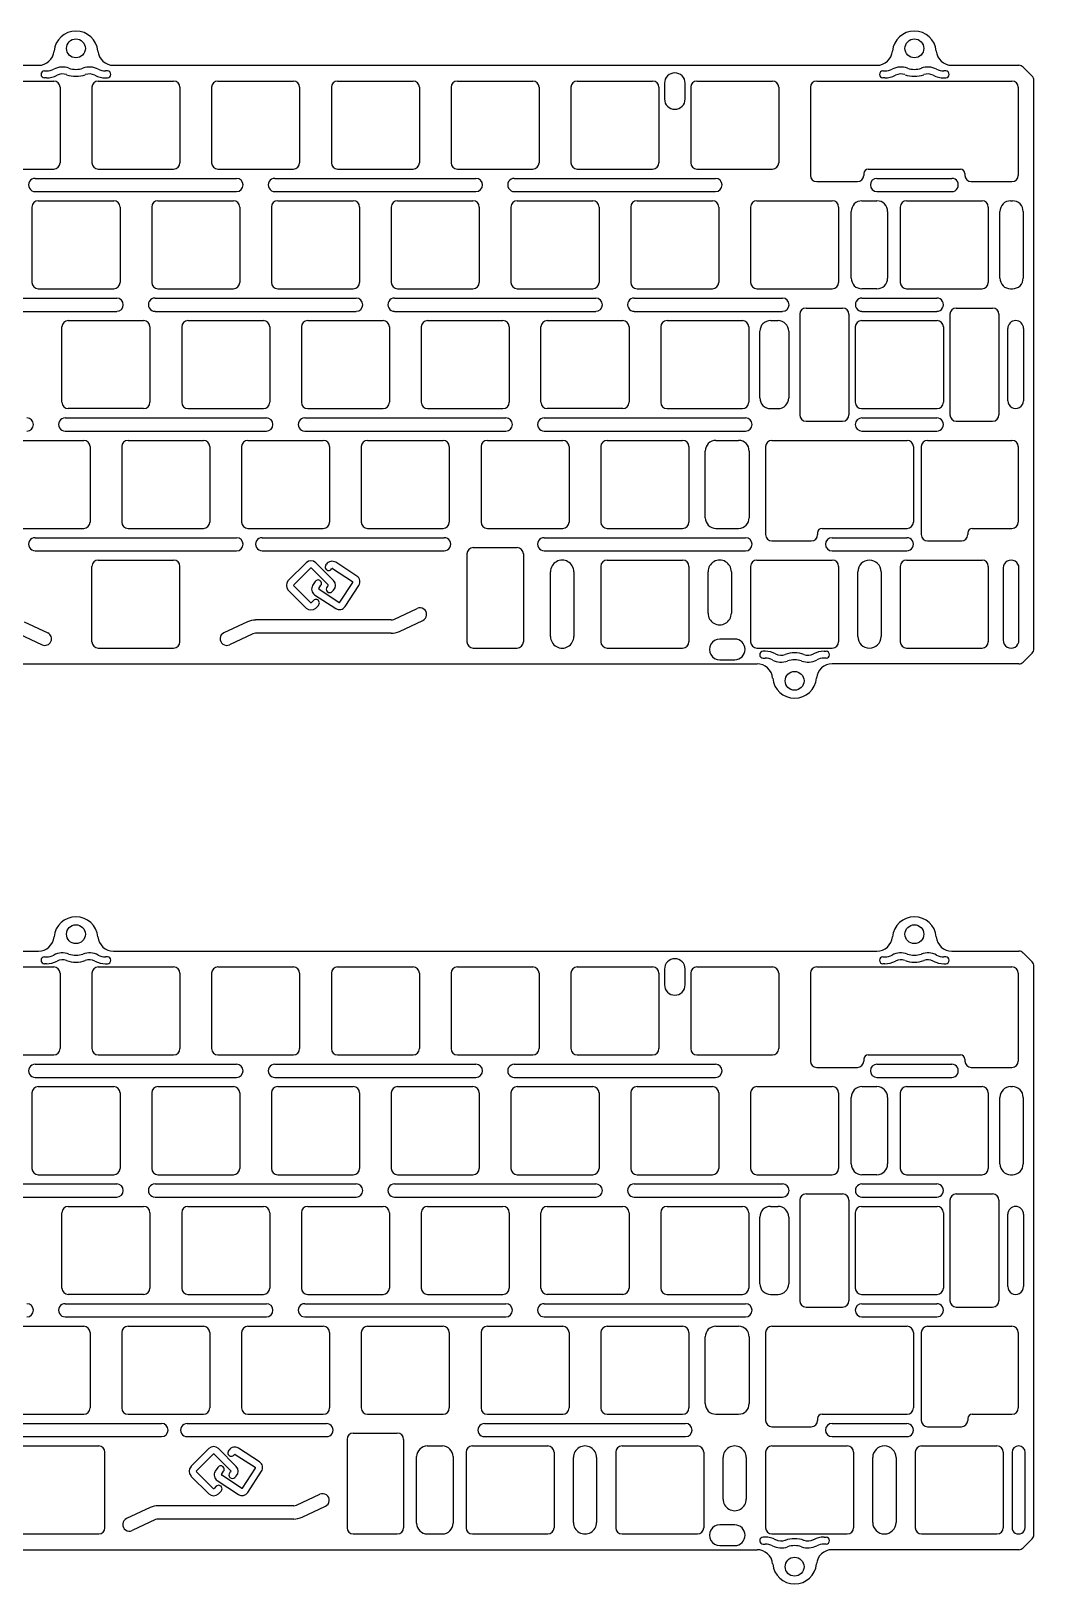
# Model space of a CAD drawing. Extents: x -143 to 143, y -343 to 53.
# Drawn here: x -16.7 to 142.9, y -193.9 to 53 of the extents above; entities that cross this region are included whole.
import ezdxf

# ---------------------------------------------------------------- set-up
doc = ezdxf.new("R2010")
doc.units = 0
doc.header["$MEASUREMENT"] = 0
doc.linetypes.add('solid', pattern=[0])

msp = doc.modelspace()

# ---------------------------------------------------------------- linework, layer by layer
at = {"linetype": 'solid'}
for p, q in [((-117.85, 47.6), (-15.5, 47.6)), ((-3.55, 47.6), (117.85, 47.6)), ((129.8, 47.6), (140.44, 47.6)), ((141.14, 47.31), (142.56, 45.89)), ((-25.05, 45.1), (-13.05, 45.1)), ((-14.53, 46.7), (-14.21, 46.7)), ((-14.21, 45.6), (-14.53, 45.6)), ((-6, 45.1), (6, 45.1)), ((-4.53, 46.7), (-4.84, 46.7)), ((-4.84, 45.6), (-4.52, 45.6)), ((13.05, 45.1), (25.05, 45.1)), ((32.1, 45.1), (44.1, 45.1)), ((51.15, 45.1), (63.15, 45.1)), ((70.2, 45.1), (82.2, 45.1)), ((84.08, 44.75), (84.08, 42.25)), ((87.38, 42.25), (87.38, 44.75)), ((89.25, 45.1), (101.25, 45.1)), ((108.3, 45.1), (139.35, 45.1)), ((119.14, 45.6), (118.82, 45.6)), ((118.83, 46.7), (119.14, 46.7)), ((128.82, 46.7), (128.51, 46.7)), ((128.51, 45.6), (128.83, 45.6)), ((142.85, -45.19), (142.85, 45.19)), ((-12.05, 44.1), (-12.05, 32.1)), ((-7, 44.1), (-7, 32.1)), ((7, 44.1), (7, 32.1)), ((12.05, 44.1), (12.05, 32.1)), ((26.05, 44.1), (26.05, 32.1)), ((31.1, 44.1), (31.1, 32.1)), ((45.1, 44.1), (45.1, 32.1)), ((50.15, 44.1), (50.15, 32.1)), ((64.15, 44.1), (64.15, 32.1)), ((69.2, 44.1), (69.2, 32.1)), ((83.2, 44.1), (83.2, 32.1)), ((88.25, 44.1), (88.25, 32.1)), ((102.25, 44.1), (102.25, 32.1)), ((107.3, 44.1), (107.3, 30.1)), ((140.35, 44.1), (140.35, 30.1)), ((-25.05, 31.1), (-13.05, 31.1)), ((-6, 31.1), (6, 31.1)), ((13.05, 31.1), (25.05, 31.1)), ((32.1, 31.1), (44.1, 31.1)), ((51.15, 31.1), (63.15, 31.1)), ((70.2, 31.1), (82.2, 31.1)), ((89.25, 31.1), (101.25, 31.1)), ((115.79, 30.4), (115.79, 30.1)), ((116.49, 31.1), (131.16, 31.1)), ((131.86, 30.4), (131.86, 30.1)), ((-16, 29.62), (16, 29.62)), ((-16, 27.52), (16, 27.52)), ((22.1, 29.62), (54.1, 29.62)), ((22.1, 27.52), (54.1, 27.52)), ((60.2, 29.62), (92.2, 29.62)), ((60.2, 27.52), (92.2, 27.52)), ((108.3, 29.1), (114.79, 29.1)), ((117.88, 29.62), (129.77, 29.62)), ((117.88, 27.52), (129.77, 27.52)), ((132.86, 29.1), (139.35, 29.1)), ((-16.52, 25.05), (-16.52, 13.05)), ((-15.53, 26.05), (-3.52, 26.05)), ((-2.52, 25.05), (-2.52, 13.05)), ((2.52, 25.05), (2.52, 13.05)), ((3.52, 26.05), (15.53, 26.05)), ((16.52, 25.05), (16.52, 13.05)), ((21.57, 25.05), (21.57, 13.05)), ((22.57, 26.05), (34.58, 26.05)), ((35.58, 25.05), (35.58, 13.05)), ((40.62, 25.05), (40.62, 13.05)), ((41.62, 26.05), (53.62, 26.05)), ((54.62, 25.05), (54.62, 13.05)), ((59.67, 25.05), (59.67, 13.05)), ((60.67, 26.05), (72.67, 26.05)), ((73.67, 25.05), (73.67, 13.05)), ((78.72, 25.05), (78.72, 13.05)), ((79.72, 26.05), (91.72, 26.05)), ((92.72, 25.05), (92.72, 13.05)), ((97.78, 25.05), (97.78, 13.05)), ((98.78, 26.05), (110.78, 26.05)), ((111.78, 25.05), (111.78, 13.05)), ((115.48, 26.05), (117.88, 26.05)), ((121.59, 25.05), (121.59, 13.05)), ((122.59, 26.05), (134.59, 26.05)), ((135.59, 25.05), (135.59, 13.05)), ((139.14, 26.05), (139.44, 26.05)), ((113.78, 13.75), (113.78, 24.35)), ((119.58, 24.35), (119.58, 13.75)), ((137.44, 13.75), (137.44, 24.35)), ((141.14, 24.35), (141.14, 13.75)), ((-35.05, 10.57), (-3.05, 10.57)), ((-15.53, 12.05), (-3.52, 12.05)), ((3.05, 10.57), (35.05, 10.57)), ((3.52, 12.05), (15.53, 12.05)), ((22.57, 12.05), (34.58, 12.05)), ((41.15, 10.57), (73.15, 10.57)), ((41.62, 12.05), (53.62, 12.05)), ((60.67, 12.05), (72.67, 12.05)), ((79.25, 10.57), (102.85, 10.57)), ((79.72, 12.05), (91.72, 12.05)), ((98.78, 12.05), (110.78, 12.05)), ((117.88, 12.05), (115.48, 12.05)), ((115.5, 10.57), (127.39, 10.57)), ((122.59, 12.05), (134.59, 12.05)), ((139.14, 12.05), (139.44, 12.05)), ((-35.05, 8.47), (-3.05, 8.47)), ((3.05, 8.47), (35.05, 8.47)), ((41.15, 8.47), (73.15, 8.47)), ((79.25, 8.47), (102.85, 8.47)), ((105.61, 8), (105.61, -8)), ((106.61, 9), (112.41, 9)), ((113.41, 8), (113.41, -8)), ((115.5, 8.47), (127.39, 8.47)), ((129.48, 8), (129.48, -8)), ((130.48, 9), (136.28, 9)), ((137.28, 8), (137.28, -8)), ((-11.76, -6), (-11.76, 6)), ((-10.76, 7), (1.24, 7)), ((2.24, 6), (2.24, -6)), ((7.29, 6), (7.29, -6)), ((8.29, 7), (20.29, 7)), ((21.29, 6), (21.29, -6)), ((26.34, 6), (26.34, -6)), ((27.34, 7), (39.34, 7)), ((40.34, 6), (40.34, -6)), ((45.39, 6), (45.39, -6)), ((46.39, 7), (58.39, 7)), ((59.39, 6), (59.39, -6)), ((64.44, -6), (64.44, 6)), ((65.44, 7), (77.44, 7)), ((78.44, 6), (78.44, -6)), ((83.49, 6), (83.49, -6)), ((84.49, 7), (96.49, 7)), ((97.49, 6), (97.49, -6)), ((99.25, -5.3), (99.25, 5.3)), ((100.95, 7), (102.15, 7)), ((103.85, 5.3), (103.85, -5.3)), ((114.44, 6), (114.44, -6)), ((115.44, 7), (127.44, 7)), ((128.44, 6), (128.44, -6)), ((138.69, -5.75), (138.69, 5.75)), ((141.19, 5.75), (141.19, -5.75)), ((1.24, -7), (-10.76, -7)), ((8.29, -7), (20.29, -7)), ((27.34, -7), (39.34, -7)), ((46.39, -7), (58.39, -7)), ((77.44, -7), (65.44, -7)), ((84.49, -7), (96.49, -7)), ((100.95, -7), (102.15, -7)), ((115.44, -7), (127.44, -7)), ((-11.24, -8.47), (20.76, -8.47)), ((26.86, -8.47), (58.86, -8.47)), ((64.96, -8.47), (96.96, -8.47)), ((106.61, -9), (112.41, -9)), ((115.49, -8.47), (127.39, -8.47)), ((130.48, -9), (136.28, -9)), ((-20.29, -12.05), (-8.29, -12.05)), ((-11.24, -10.57), (20.76, -10.57)), ((-1.24, -12.05), (10.76, -12.05)), ((17.81, -12.05), (29.81, -12.05)), ((26.86, -10.57), (58.86, -10.57)), ((36.86, -12.05), (48.86, -12.05)), ((55.91, -12.05), (67.91, -12.05)), ((64.96, -10.57), (96.96, -10.57)), ((74.96, -12.05), (86.96, -12.05)), ((92.26, -12.05), (95.86, -12.05)), ((101.16, -12.05), (122.68, -12.05)), ((115.49, -10.57), (127.39, -10.57)), ((125.92, -12.05), (139.35, -12.05)), ((-7.29, -13.05), (-7.29, -25.05)), ((-2.24, -13.05), (-2.24, -25.05)), ((11.76, -13.05), (11.76, -25.05)), ((16.81, -13.05), (16.81, -25.05)), ((30.81, -13.05), (30.81, -25.05)), ((35.86, -13.05), (35.86, -25.05)), ((49.86, -13.05), (49.86, -25.05)), ((54.91, -13.05), (54.91, -25.05)), ((68.91, -13.05), (68.91, -25.05)), ((73.96, -13.05), (73.96, -25.05)), ((87.96, -13.05), (87.96, -25.05)), ((90.56, -24.35), (90.56, -13.75)), ((97.56, -13.75), (97.56, -24.35)), ((100.16, -13.05), (100.16, -27.05)), ((123.68, -13.05), (123.68, -25.05)), ((124.92, -13.05), (124.92, -27.05)), ((140.35, -13.05), (140.35, -25.05)), ((-20.29, -26.05), (-8.29, -26.05)), ((-1.24, -26.05), (10.76, -26.05)), ((17.81, -26.05), (29.81, -26.05)), ((36.86, -26.05), (48.86, -26.05)), ((55.91, -26.05), (67.91, -26.05)), ((74.96, -26.05), (86.96, -26.05)), ((92.26, -26.05), (95.86, -26.05)), ((108.44, -26.75), (108.44, -27.05)), ((109.14, -26.05), (122.68, -26.05)), ((132.32, -26.75), (132.32, -27.05)), ((133.02, -26.05), (139.35, -26.05)), ((-16, -27.53), (16, -27.53)), ((-16, -29.63), (16, -29.63)), ((20.08, -27.53), (49.03, -27.53)), ((20.08, -29.63), (49.03, -29.63)), ((53.65, -29.1), (60.65, -29.1)), ((64.96, -27.53), (96.96, -27.53)), ((64.96, -29.63), (96.96, -29.63)), ((101.16, -28.05), (107.44, -28.05)), ((110.73, -27.53), (122.63, -27.53)), ((110.73, -29.63), (122.63, -29.63)), ((125.92, -28.05), (131.32, -28.05)), ((-7, -44.1), (-7, -32.1)), ((-6, -31.1), (6, -31.1)), ((7, -44.1), (7, -32.1)), ((24.25, -34.36), (27.09, -31.52)), ((31.46, -34.36), (28.61, -31.52)), ((30.21, -31.91), (30.31, -31.76)), ((35.17, -33.64), (31.79, -31.45)), ((52.65, -30.1), (52.65, -44.1)), ((61.65, -30.1), (61.65, -44.1)), ((73.96, -32.1), (73.96, -44.1)), ((74.96, -31.1), (86.96, -31.1)), ((87.96, -32.1), (87.96, -44.1)), ((97.78, -32.1), (97.78, -44.1)), ((98.78, -31.1), (110.78, -31.1)), ((111.78, -32.1), (111.78, -44.1)), ((121.59, -32.1), (121.59, -44.1)), ((122.59, -31.1), (134.59, -31.1)), ((135.59, -32.1), (135.59, -44.1)), ((25.12, -35.04), (27.78, -32.39)), ((27.93, -32.39), (30.58, -35.04)), ((28.52, -34.51), (28.12, -35.14)), ((31.16, -32.47), (31.14, -32.51)), ((31.3, -32.44), (34.46, -34.49)), ((65.96, -43.25), (65.96, -32.95)), ((69.66, -32.95), (69.66, -43.25)), ((91.02, -39.55), (91.02, -32.95)), ((94.72, -32.95), (94.72, -39.55)), ((114.83, -43.25), (114.83, -32.95)), ((118.53, -32.95), (118.53, -43.25)), ((137.97, -32.35), (137.97, -43.85)), ((140.47, -43.85), (140.47, -32.35)), ((24.25, -35.88), (27.09, -38.72)), ((27.78, -37.85), (25.12, -35.19)), ((28.43, -36.62), (31.81, -38.81)), ((29.11, -35.63), (29.44, -35.11)), ((32.29, -37.82), (29.14, -35.77)), ((30.58, -35.19), (30.45, -35.33)), ((31.23, -36.11), (31.46, -35.88)), ((32.44, -37.79), (34.49, -34.64)), ((33.29, -38.5), (35.48, -35.12)), ((28.25, -37.53), (27.93, -37.85)), ((28.61, -38.72), (29.03, -38.3)), ((41.03, -40.53), (44.76, -38.79)), ((-17.74, -40.92), (-14.01, -42.65)), ((17.74, -40.92), (14.01, -42.65)), ((40.6, -40.62), (19.05, -40.62)), ((41.91, -42.43), (45.64, -40.7)), ((-18.62, -42.82), (-14.89, -44.56)), ((18.62, -42.82), (14.89, -44.56)), ((40.6, -42.72), (19.05, -42.72)), ((95.25, -43.65), (92.87, -43.65)), ((-6, -45.1), (6, -45.1)), ((53.65, -45.1), (60.65, -45.1)), ((74.96, -45.1), (86.96, -45.1)), ((98.78, -45.1), (110.78, -45.1)), ((100.09, -45.6), (99.77, -45.6)), ((99.78, -46.7), (100.09, -46.7)), ((109.46, -45.6), (109.78, -45.6)), ((109.78, -46.7), (109.46, -46.7)), ((122.59, -45.1), (134.59, -45.1)), ((141.14, -47.31), (142.56, -45.89)), ((-98.8, -47.6), (98.8, -47.6)), ((92.87, -46.95), (95.25, -46.95)), ((140.44, -47.6), (110.75, -47.6)), ((-117.85, -93.3), (-15.5, -93.3)), ((-3.55, -93.3), (117.85, -93.3)), ((129.8, -93.3), (140.44, -93.3)), ((141.14, -93.59), (142.56, -95)), ((-25.05, -95.8), (-13.05, -95.8)), ((-14.21, -95.3), (-14.53, -95.3)), ((-14.53, -94.2), (-14.21, -94.2)), ((-6, -95.8), (6, -95.8)), ((-4.53, -94.2), (-4.84, -94.2)), ((-4.84, -95.3), (-4.52, -95.3)), ((13.05, -95.8), (25.05, -95.8)), ((32.1, -95.8), (44.1, -95.8)), ((51.15, -95.8), (63.15, -95.8)), ((70.2, -95.8), (82.2, -95.8)), ((84.08, -96.15), (84.08, -98.65)), ((87.38, -98.65), (87.38, -96.14)), ((89.25, -95.8), (101.25, -95.8)), ((108.3, -95.8), (139.35, -95.8)), ((119.14, -95.3), (118.82, -95.3)), ((118.83, -94.2), (119.14, -94.2)), ((128.82, -94.2), (128.51, -94.2)), ((128.51, -95.3), (128.83, -95.3)), ((142.85, -186.08), (142.85, -95.71)), ((-12.05, -96.8), (-12.05, -108.8)), ((-7, -96.8), (-7, -108.8)), ((7, -96.8), (7, -108.8)), ((12.05, -96.8), (12.05, -108.8)), ((26.05, -96.8), (26.05, -108.8)), ((31.1, -96.8), (31.1, -108.8)), ((45.1, -96.8), (45.1, -108.8)), ((50.15, -96.8), (50.15, -108.8)), ((64.15, -96.8), (64.15, -108.8)), ((69.2, -96.8), (69.2, -108.8)), ((83.2, -96.8), (83.2, -108.8)), ((88.25, -96.8), (88.25, -108.8)), ((102.25, -96.8), (102.25, -108.8)), ((107.3, -96.8), (107.3, -110.8)), ((140.35, -96.8), (140.35, -110.8)), ((-25.05, -109.8), (-13.05, -109.8)), ((-6, -109.8), (6, -109.8)), ((13.05, -109.8), (25.05, -109.8)), ((32.1, -109.8), (44.1, -109.8)), ((51.15, -109.8), (63.15, -109.8)), ((70.2, -109.8), (82.2, -109.8)), ((89.25, -109.8), (101.25, -109.8)), ((115.79, -110.5), (115.79, -110.8)), ((116.49, -109.8), (131.16, -109.8)), ((131.86, -110.5), (131.86, -110.8)), ((-16, -111.27), (16, -111.27)), ((-16, -113.37), (16, -113.37)), ((22.1, -111.27), (54.1, -111.27)), ((22.1, -113.37), (54.1, -113.37)), ((60.2, -111.27), (92.2, -111.27)), ((60.2, -113.37), (92.2, -113.37)), ((108.3, -111.8), (114.79, -111.8)), ((117.88, -111.27), (129.77, -111.27)), ((117.88, -113.37), (129.77, -113.37)), ((132.86, -111.8), (139.35, -111.8)), ((-16.52, -115.85), (-16.52, -127.85)), ((-15.53, -114.85), (-3.52, -114.85)), ((-2.52, -115.85), (-2.52, -127.85)), ((2.52, -115.85), (2.52, -127.85)), ((3.52, -114.85), (15.53, -114.85)), ((16.52, -115.85), (16.52, -127.85)), ((21.57, -115.85), (21.57, -127.85)), ((22.57, -114.85), (34.58, -114.85)), ((35.58, -115.85), (35.58, -127.85)), ((40.62, -115.85), (40.62, -127.85)), ((41.62, -114.85), (53.62, -114.85)), ((54.62, -115.85), (54.62, -127.85)), ((59.67, -115.85), (59.67, -127.85)), ((60.67, -114.85), (72.67, -114.85)), ((73.67, -115.85), (73.67, -127.85)), ((78.72, -115.85), (78.72, -127.85)), ((79.72, -114.85), (91.72, -114.85)), ((92.72, -115.85), (92.72, -127.85)), ((97.78, -115.85), (97.78, -127.85)), ((98.78, -114.85), (110.78, -114.85)), ((111.78, -115.85), (111.78, -127.85)), ((115.48, -114.85), (117.88, -114.85)), ((121.59, -115.85), (121.59, -127.85)), ((122.59, -114.85), (134.59, -114.85)), ((135.59, -115.85), (135.59, -127.85)), ((139.14, -114.85), (139.44, -114.85)), ((113.78, -127.15), (113.78, -116.55)), ((119.58, -116.55), (119.58, -127.15)), ((137.44, -127.15), (137.44, -116.55)), ((141.14, -116.55), (141.14, -127.15)), ((-35.05, -130.32), (-3.05, -130.32)), ((-15.53, -128.85), (-3.52, -128.85)), ((3.05, -130.32), (35.05, -130.32)), ((3.52, -128.85), (15.53, -128.85)), ((22.57, -128.85), (34.58, -128.85)), ((41.15, -130.32), (73.15, -130.32)), ((41.62, -128.85), (53.62, -128.85)), ((60.67, -128.85), (72.67, -128.85)), ((79.25, -130.32), (102.85, -130.32)), ((79.72, -128.85), (91.72, -128.85)), ((98.78, -128.85), (110.78, -128.85)), ((117.88, -128.85), (115.48, -128.85)), ((115.5, -130.32), (127.39, -130.32)), ((122.59, -128.85), (134.59, -128.85)), ((139.14, -128.85), (139.44, -128.85)), ((-35.05, -132.42), (-3.05, -132.42)), ((3.05, -132.42), (35.05, -132.42)), ((41.15, -132.42), (73.15, -132.42)), ((79.25, -132.42), (102.85, -132.42)), ((105.61, -132.9), (105.61, -148.9)), ((106.61, -131.9), (112.41, -131.9)), ((113.41, -132.9), (113.41, -148.9)), ((115.5, -132.42), (127.39, -132.42)), ((129.48, -132.9), (129.48, -148.9)), ((130.48, -131.9), (136.28, -131.9)), ((137.28, -132.9), (137.28, -148.9)), ((-11.76, -146.9), (-11.76, -134.9)), ((-10.76, -133.9), (1.24, -133.9)), ((2.24, -134.9), (2.24, -146.9)), ((7.29, -134.9), (7.29, -146.9)), ((8.29, -133.9), (20.29, -133.9)), ((21.29, -134.9), (21.29, -146.9)), ((26.34, -134.9), (26.34, -146.9)), ((27.34, -133.9), (39.34, -133.9)), ((40.34, -134.9), (40.34, -146.9)), ((45.39, -134.9), (45.39, -146.9)), ((46.39, -133.9), (58.39, -133.9)), ((59.39, -134.9), (59.39, -146.9)), ((64.44, -146.9), (64.44, -134.9)), ((65.44, -133.9), (77.44, -133.9)), ((78.44, -134.9), (78.44, -146.9)), ((83.49, -134.9), (83.49, -146.9)), ((84.49, -133.9), (96.49, -133.9)), ((97.49, -134.9), (97.49, -146.9)), ((99.25, -146.2), (99.25, -135.6)), ((100.95, -133.9), (102.15, -133.9)), ((103.85, -135.6), (103.85, -146.2)), ((114.44, -134.9), (114.44, -146.9)), ((115.44, -133.9), (127.44, -133.9)), ((128.44, -134.9), (128.44, -146.9)), ((138.69, -146.65), (138.69, -135.15)), ((141.19, -135.15), (141.19, -146.65)), ((1.24, -147.9), (-10.76, -147.9)), ((8.29, -147.9), (20.29, -147.9)), ((27.34, -147.9), (39.34, -147.9)), ((46.39, -147.9), (58.39, -147.9)), ((77.44, -147.9), (65.44, -147.9)), ((84.49, -147.9), (96.49, -147.9)), ((100.95, -147.9), (102.15, -147.9)), ((115.44, -147.9), (127.44, -147.9)), ((-11.24, -149.37), (20.76, -149.37)), ((26.86, -149.37), (58.86, -149.37)), ((64.96, -149.37), (96.96, -149.37)), ((106.61, -149.9), (112.41, -149.9)), ((115.49, -149.37), (127.39, -149.37)), ((130.48, -149.9), (136.28, -149.9)), ((-20.29, -152.95), (-8.29, -152.95)), ((-11.24, -151.47), (20.76, -151.47)), ((-1.24, -152.95), (10.76, -152.95)), ((17.81, -152.95), (29.81, -152.95)), ((26.86, -151.47), (58.86, -151.47)), ((36.86, -152.95), (48.86, -152.95)), ((55.91, -152.95), (67.91, -152.95)), ((64.96, -151.47), (96.96, -151.47)), ((74.96, -152.95), (86.96, -152.95)), ((92.26, -152.95), (95.86, -152.95)), ((101.16, -152.95), (122.68, -152.95)), ((115.49, -151.47), (127.39, -151.47)), ((125.92, -152.95), (139.35, -152.95)), ((-7.29, -153.95), (-7.29, -165.95)), ((-2.24, -153.95), (-2.24, -165.95)), ((11.76, -153.95), (11.76, -165.95)), ((16.81, -153.95), (16.81, -165.95)), ((30.81, -153.95), (30.81, -165.95)), ((35.86, -153.95), (35.86, -165.95)), ((49.86, -153.95), (49.86, -165.95)), ((54.91, -153.95), (54.91, -165.95)), ((68.91, -153.95), (68.91, -165.95)), ((73.96, -153.95), (73.96, -165.95)), ((87.96, -153.95), (87.96, -165.95)), ((90.56, -165.25), (90.56, -154.65)), ((97.56, -154.65), (97.56, -165.25)), ((100.16, -153.95), (100.16, -167.95)), ((123.68, -153.95), (123.68, -165.95)), ((124.92, -153.95), (124.92, -167.95)), ((140.35, -153.95), (140.35, -165.95)), ((-20.29, -166.95), (-8.29, -166.95)), ((-1.24, -166.95), (10.76, -166.95)), ((17.81, -166.95), (29.81, -166.95)), ((36.86, -166.95), (48.86, -166.95)), ((55.91, -166.95), (67.91, -166.95)), ((74.96, -166.95), (86.96, -166.95)), ((92.26, -166.95), (95.86, -166.95)), ((108.44, -167.65), (108.44, -167.95)), ((109.14, -166.95), (122.68, -166.95)), ((132.32, -167.65), (132.32, -167.95)), ((133.02, -166.95), (139.35, -166.95)), ((-27.91, -168.42), (4.09, -168.42)), ((8.17, -168.42), (30.32, -168.42)), ((34.59, -169.96), (41.59, -169.96)), ((55.44, -168.42), (87.44, -168.42)), ((101.16, -168.95), (107.44, -168.95)), ((110.73, -168.42), (122.63, -168.42)), ((125.92, -168.95), (131.32, -168.95)), ((-27.91, -170.52), (4.09, -170.52)), ((-17.91, -172), (-5.91, -172)), ((8.17, -170.52), (30.32, -170.52)), ((8.77, -175.26), (11.61, -172.41)), ((15.97, -175.26), (13.13, -172.41)), ((14.73, -172.81), (14.83, -172.66)), ((19.68, -174.54), (16.31, -172.34)), ((33.59, -170.96), (33.59, -185)), ((42.59, -170.96), (42.59, -185)), ((46.36, -172), (48.76, -172)), ((53.53, -172), (65.53, -172)), ((55.44, -170.52), (87.44, -170.52)), ((77.34, -172), (89.34, -172)), ((101.16, -172), (113.16, -172)), ((110.73, -170.52), (122.63, -170.52)), ((124.97, -172), (136.97, -172)), ((-4.91, -185), (-4.91, -173)), ((9.64, -175.94), (12.3, -173.28)), ((12.44, -173.28), (15.1, -175.94)), ((15.68, -173.37), (15.65, -173.4)), ((15.82, -173.34), (18.98, -175.39)), ((44.66, -184.3), (44.66, -173.7)), ((50.46, -173.7), (50.46, -184.3)), ((52.53, -173), (52.53, -185)), ((66.53, -173), (66.53, -185)), ((69.59, -184.15), (69.59, -173.85)), ((73.29, -173.85), (73.29, -184.15)), ((76.34, -173), (76.34, -185)), ((90.34, -173), (90.34, -185)), ((93.4, -180.45), (93.4, -173.85)), ((97.1, -173.85), (97.1, -180.45)), ((100.16, -173), (100.16, -185)), ((114.16, -173), (114.16, -185)), ((117.21, -184.15), (117.21, -173.85)), ((120.91, -173.85), (120.91, -184.15)), ((123.97, -173), (123.97, -185)), ((137.97, -173), (137.97, -185)), ((139.36, -173.05), (139.36, -184.95)), ((141.46, -184.95), (141.46, -173.05)), ((8.77, -176.78), (11.61, -179.62)), ((12.3, -178.75), (9.64, -176.09)), ((13.04, -175.41), (12.63, -176.03)), ((12.95, -177.52), (16.32, -179.71)), ((13.63, -176.52), (13.96, -176.01)), ((16.81, -178.72), (13.66, -176.67)), ((15.1, -176.09), (14.97, -176.23)), ((15.74, -177), (15.97, -176.78)), ((16.96, -178.69), (19.01, -175.53)), ((17.81, -179.4), (20, -176.02)), ((12.77, -178.42), (12.44, -178.75)), ((13.13, -179.62), (13.55, -179.2)), ((25.54, -181.43), (29.27, -179.69)), ((2.26, -181.81), (-1.47, -183.55)), ((25.12, -181.52), (3.57, -181.52)), ((26.43, -183.33), (30.16, -181.59)), ((3.14, -183.72), (-0.59, -185.45)), ((25.12, -183.62), (3.57, -183.62)), ((95.25, -184.55), (92.87, -184.55)), ((-17.91, -186), (-5.91, -186)), ((34.59, -186), (41.59, -186)), ((46.36, -186), (48.76, -186)), ((53.53, -186), (65.53, -186)), ((77.34, -186), (89.34, -186)), ((100.09, -186.5), (99.77, -186.5)), ((99.78, -187.6), (100.09, -187.6)), ((101.16, -186), (113.16, -186)), ((109.46, -186.5), (109.78, -186.5)), ((109.78, -187.6), (109.46, -187.6)), ((124.97, -186), (136.97, -186)), ((141.14, -188.2), (142.56, -186.79)), ((-98.8, -188.5), (98.8, -188.5)), ((92.87, -187.85), (95.25, -187.85)), ((140.44, -188.5), (110.75, -188.5))]:
    msp.add_line(p, q, dxfattribs=at)
for centre in [(-9.53, 50.3), (123.83, 50.3), (104.78, -50.3), (-9.53, -90.6), (123.83, -90.6), (104.78, -191.2)]:
    msp.add_circle(centre, 1.5, dxfattribs=at)
for centre, radius, start, end in [((-9.53, 49.55), 3.5, 5.2595, 174.7405), ((123.83, 49.55), 3.5, 5.2595, 174.7405), ((-15.5, 50.1), 2.5, 270, 354.7405), ((-3.55, 50.1), 2.5, 185.2595, 270), ((117.85, 50.1), 2.5, 270, 354.7405), ((129.8, 50.1), 2.5, 185.2595, 270), ((-14.21, 49.2), 2.5, 270, 297.6161), ((-11.66, 44.33), 3, 70.0086, 117.6161), ((-9.53, 50.2), 3.25, 250.0086, 270), ((-9.53, 50.2), 3.25, 270, 289.9914), ((-7.39, 44.33), 3, 62.3839, 109.9914), ((-4.84, 49.2), 2.5, 242.3839, 270), ((119.14, 49.2), 2.5, 270, 297.6161), ((121.69, 44.33), 3, 70.0086, 117.6161), ((123.83, 50.2), 3.25, 250.0086, 270), ((123.83, 50.2), 3.25, 270, 289.9914), ((125.96, 44.33), 3, 62.3839, 109.9914), ((128.51, 49.2), 2.5, 242.3839, 270), ((140.44, 46.6), 1, 45, 90), ((-14.53, 46.15), 0.55, 90, 269.9046), ((-14.21, 49.2), 3.6, 270, 297.6161), ((-13.05, 44.1), 1, 0, 90), ((-11.66, 44.33), 1.9, 70.0086, 117.6161), ((-9.53, 50.2), 4.35, 250.0086, 270), ((-9.53, 50.2), 4.35, 270, 289.9914), ((-7.39, 44.33), 1.9, 62.3839, 109.9914), ((-6, 44.1), 1, 90, 180), ((-4.84, 49.2), 3.6, 242.3839, 270), ((-4.53, 46.15), 0.55, -89.9046, 90), ((6, 44.1), 1, 0, 90), ((13.05, 44.1), 1, 90, 180), ((25.05, 44.1), 1, 0, 90), ((32.1, 44.1), 1, 90, 180), ((44.1, 44.1), 1, 0, 90), ((51.15, 44.1), 1, 90, 180), ((63.15, 44.1), 1, 0, 90), ((70.2, 44.1), 1, 90, 180), ((82.2, 44.1), 1, 0, 90), ((85.73, 44.75), 1.65, 0.1045, 180.0854), ((89.25, 44.1), 1, 90, 180), ((101.25, 44.1), 1, 0, 90), ((108.3, 44.1), 1, 90, 180), ((118.83, 46.15), 0.55, 90, 269.9046), ((119.14, 49.2), 3.6, 270, 297.6161), ((121.69, 44.33), 1.9, 70.0086, 117.6161), ((123.83, 50.2), 4.35, 250.0086, 270), ((123.83, 50.2), 4.35, 270, 289.9914), ((125.96, 44.33), 1.9, 62.3839, 109.9914), ((128.51, 49.2), 3.6, 242.3839, 270), ((128.82, 46.15), 0.55, -89.9046, 90), ((139.35, 44.1), 1, 0, 90), ((141.85, 45.19), 1, 360, 405), ((85.73, 42.25), 1.65, 180.0854, 359.8955), ((-13.05, 32.1), 1, 270, 360), ((-6, 32.1), 1, 180, 270), ((6, 32.1), 1, 270, 360), ((13.05, 32.1), 1, 180, 270), ((25.05, 32.1), 1, 270, 360), ((32.1, 32.1), 1, 180, 270), ((44.1, 32.1), 1, 270, 360), ((51.15, 32.1), 1, 180, 270), ((63.15, 32.1), 1, 270, 360), ((70.2, 32.1), 1, 180, 270), ((82.2, 32.1), 1, 270, 360), ((89.25, 32.1), 1, 180, 270), ((101.25, 32.1), 1, 270, 360), ((108.3, 30.1), 1, 180, 270), ((114.79, 30.1), 1, 270, 360), ((116.49, 30.4), 0.7, 90, 180), ((131.16, 30.4), 0.7, 0, 90), ((132.86, 30.1), 1, 180, 270), ((139.35, 30.1), 1, 270, 360), ((-16, 28.57), 1.05, 89.9982, 270.0018), ((16, 28.57), 1.05, -90, 90), ((22.1, 28.57), 1.05, 89.9982, 270.0018), ((54.1, 28.57), 1.05, -90, 90), ((60.2, 28.57), 1.05, 89.9982, 270.0018), ((92.2, 28.57), 1.05, -90, 90), ((117.88, 28.57), 1.05, 90, 270), ((129.77, 28.57), 1.05, 269.9967, 450.0033), ((-15.53, 25.05), 1, 90, 180), ((-3.52, 25.05), 1, 0, 90), ((3.52, 25.05), 1, 90, 180), ((15.53, 25.05), 1, 0, 90), ((22.57, 25.05), 1, 90, 180), ((34.58, 25.05), 1, 0, 90), ((41.62, 25.05), 1, 90, 180), ((53.62, 25.05), 1, 0, 90), ((60.67, 25.05), 1, 90, 180), ((72.67, 25.05), 1, 0, 90), ((79.72, 25.05), 1, 90, 180), ((91.72, 25.05), 1, 0, 90), ((98.78, 25.05), 1, 90, 180), ((110.78, 25.05), 1, 0, 90), ((115.48, 24.35), 1.7, 90, 180), ((117.88, 24.35), 1.7, 0, 90), ((122.59, 25.05), 1, 90, 180), ((134.59, 25.05), 1, 0, 90), ((139.14, 24.35), 1.7, 90, 180), ((139.44, 24.35), 1.7, 0, 90), ((-15.53, 13.05), 1, 180, 270), ((-3.52, 13.05), 1, 270, 360), ((3.52, 13.05), 1, 180, 270), ((15.53, 13.05), 1, 270, 360), ((22.57, 13.05), 1, 180, 270), ((34.58, 13.05), 1, 270, 360), ((41.62, 13.05), 1, 180, 270), ((53.62, 13.05), 1, 270, 360), ((60.67, 13.05), 1, 180, 270), ((72.67, 13.05), 1, 270, 360), ((79.72, 13.05), 1, 180, 270), ((91.72, 13.05), 1, 270, 360), ((98.78, 13.05), 1, 180, 270), ((110.78, 13.05), 1, 270, 360), ((115.48, 13.75), 1.7, 180, 270), ((117.88, 13.75), 1.7, 270, 360), ((122.59, 13.05), 1, 180, 270), ((134.59, 13.05), 1, 270, 360), ((139.14, 13.75), 1.7, 180, 270), ((139.44, 13.75), 1.7, 270, 360), ((-3.05, 9.53), 1.05, -90, 90), ((3.05, 9.53), 1.05, 89.9982, 270.0018), ((35.05, 9.53), 1.05, -90, 90), ((41.15, 9.53), 1.05, 89.9982, 270.0018), ((73.15, 9.53), 1.05, -90, 90), ((79.25, 9.53), 1.05, 89.9982, 270.0018), ((102.85, 9.53), 1.05, -90, 90), ((115.5, 9.53), 1.05, 89.9982, 270.0018), ((127.39, 9.53), 1.05, -90.0034, 90.0034), ((106.61, 8), 1, 90, 180), ((112.41, 8), 1, 0, 90), ((130.48, 8), 1, 90, 180), ((136.28, 8), 1, 0, 90), ((-10.76, 6), 1, 90, 180), ((1.24, 6), 1, 360, 450), ((8.29, 6), 1, 90, 180), ((20.29, 6), 1, 0, 90), ((27.34, 6), 1, 90, 180), ((39.34, 6), 1, 0, 90), ((46.39, 6), 1, 90, 180), ((58.39, 6), 1, 0, 90), ((65.44, 6), 1, 90, 180), ((77.44, 6), 1, 360, 450), ((84.49, 6), 1, 90, 180), ((96.49, 6), 1, 0, 90), ((100.95, 5.3), 1.7, 90, 180), ((102.15, 5.3), 1.7, 0, 90), ((115.44, 6), 1, 90, 180), ((127.44, 6), 1, 0, 90), ((139.94, 5.75), 1.25, 0, 180), ((-10.76, -6), 1, 180, 270), ((1.24, -6), 1, 270, 360), ((8.29, -6), 1, 180, 270), ((20.29, -6), 1, 270, 360), ((27.34, -6), 1, 180, 270), ((39.34, -6), 1, 270, 360), ((46.39, -6), 1, 180, 270), ((58.39, -6), 1, 270, 360), ((65.44, -6), 1, 180, 270), ((77.44, -6), 1, 270, 360), ((84.49, -6), 1, 180, 270), ((96.49, -6), 1, 270, 360), ((100.95, -5.3), 1.7, 180, 270), ((102.15, -5.3), 1.7, 270, 360), ((115.44, -6), 1, 180, 270), ((127.44, -6), 1, 270, 360), ((139.94, -5.75), 1.25, -180.0014, 0.0014), ((-17.34, -9.53), 1.05, -90, 90), ((-11.24, -9.53), 1.05, 89.9982, 270.0018), ((20.76, -9.53), 1.05, -90, 90), ((26.86, -9.53), 1.05, 89.9982, 270.0018), ((58.86, -9.53), 1.05, -90, 90), ((64.96, -9.53), 1.05, 89.9982, 270.0018), ((96.96, -9.53), 1.05, -90, 90), ((106.61, -8), 1, 180, 270), ((112.41, -8), 1, 270, 360), ((115.49, -9.53), 1.05, 90, 270), ((127.39, -9.53), 1.05, 269.9967, 450.0033), ((130.48, -8), 1, 180, 270), ((136.28, -8), 1, 270, 360), ((-8.29, -13.05), 1, 0, 90), ((-1.24, -13.05), 1, 90, 180), ((10.76, -13.05), 1, 0, 90), ((17.81, -13.05), 1, 90, 180), ((29.81, -13.05), 1, 0, 90), ((36.86, -13.05), 1, 90, 180), ((48.86, -13.05), 1, 0, 90), ((55.91, -13.05), 1, 90, 180), ((67.91, -13.05), 1, 0, 90), ((74.96, -13.05), 1, 90, 180), ((86.96, -13.05), 1, 0, 90), ((92.26, -13.75), 1.7, 90, 180), ((95.86, -13.75), 1.7, 360, 450), ((101.16, -13.05), 1, 90, 180), ((122.68, -13.05), 1, 0, 90), ((125.92, -13.05), 1, 90, 180), ((139.35, -13.05), 1, 0, 90), ((92.26, -24.35), 1.7, 180, 270), ((95.86, -24.35), 1.7, 270, 360), ((-8.29, -25.05), 1, 270, 360), ((-1.24, -25.05), 1, 180, 270), ((10.76, -25.05), 1, 270, 360), ((17.81, -25.05), 1, 180, 270), ((29.81, -25.05), 1, 270, 360), ((36.86, -25.05), 1, 180, 270), ((48.86, -25.05), 1, 270, 360), ((55.91, -25.05), 1, 180, 270), ((67.91, -25.05), 1, 270, 360), ((74.96, -25.05), 1, 180, 270), ((86.96, -25.05), 1, 270, 360), ((101.16, -27.05), 1, 180, 270), ((107.44, -27.05), 1, 270, 360), ((109.14, -26.75), 0.7, 90, 180), ((122.68, -25.05), 1, 270, 360), ((125.92, -27.05), 1, 180, 270), ((131.32, -27.05), 1, 270, 360), ((133.02, -26.75), 0.7, 90, 180), ((139.35, -25.05), 1, 270, 360), ((-16, -28.58), 1.05, 89.9982, 270.0018), ((16, -28.58), 1.05, -90, 90), ((20.08, -28.58), 1.05, 89.9309, 270), ((49.03, -28.58), 1.05, -90, 90.0691), ((53.65, -30.1), 1, 90, 180), ((60.65, -30.1), 1, 0, 90), ((64.96, -28.58), 1.05, 89.9982, 270.0018), ((96.96, -28.58), 1.05, -90, 90), ((110.73, -28.58), 1.05, 90, 270), ((122.63, -28.58), 1.05, 269.9967, 450.0033), ((-6, -32.1), 1, 90, 180), ((6, -32.1), 1, 0, 90), ((27.85, -32.27), 1.07, 45, 135), ((30.67, -32.21), 0.55, 146.9999, 327.0001), ((31.21, -32.35), 1.07, 57, 147), ((67.81, -32.95), 1.85, 359.9994, 540.0006), ((74.96, -32.1), 1, 90, 180), ((86.96, -32.1), 1, 0, 90), ((92.87, -32.95), 1.85, -0.0001, 180.0001), ((98.78, -32.1), 1, 90, 180), ((110.78, -32.1), 1, 0, 90), ((116.68, -32.95), 1.85, 0.0005, 179.9995), ((122.59, -32.1), 1, 90, 180), ((134.59, -32.1), 1, 0, 90), ((139.22, -32.35), 1.25, 0.0003, 180.0003), ((25.01, -35.12), 1.07, 135, 225), ((27.85, -32.46), 0.105, 45, 135), ((28.98, -34.81), 0.55, -33.0036, 147.0036), ((31.25, -32.53), 0.105, 57, 147), ((30.7, -35.12), 1.07, 315, 405), ((34.4, -34.58), 0.105, 327, 417), ((34.58, -34.54), 1.07, 327, 417), ((25.19, -35.12), 0.105, 135, 225), ((29.02, -35.72), 1.07, 147, 237), ((29.2, -35.68), 0.105, 147, 237), ((30.84, -35.72), 0.55, 135.0007, 314.9994), ((30.51, -35.12), 0.105, 315.0001, 405), ((27.85, -37.96), 1.07, 225, 315), ((27.85, -37.78), 0.105, 225, 315), ((28.64, -37.91), 0.55, -45.0001, 135.0001), ((32.39, -37.91), 1.07, 237, 327), ((32.35, -37.73), 0.105, 237, 327), ((45.2, -39.74), 1.05, -65.0001, 115.0001), ((19.05, -43.73), 3.1, 90, 115), ((40.6, -39.62), 1, 270, 295), ((92.87, -39.55), 1.85, -180.0006, 0.0006), ((-14.45, -43.61), 1.05, 245, 425), ((-6, -44.1), 1, 180, 270), ((6, -44.1), 1, 270, 360), ((14.45, -43.61), 1.05, 115, 295), ((19.05, -43.73), 1, 90, 115), ((40.6, -39.62), 3.1, 270, 295), ((53.65, -44.1), 1, 180, 270), ((60.65, -44.1), 1, 270, 360), ((67.81, -43.25), 1.85, 179.9993, 360.0007), ((74.96, -44.1), 1, 180, 270), ((86.96, -44.1), 1, 270, 360), ((92.87, -45.3), 1.65, 89.9449, 270), ((95.25, -45.3), 1.65, 270, 449.9449), ((98.78, -44.1), 1, 180, 270), ((110.78, -44.1), 1, 270, 360), ((116.68, -43.25), 1.85, -180, 0), ((122.59, -44.1), 1, 180, 270), ((134.59, -44.1), 1, 270, 360), ((139.22, -43.85), 1.25, -180.0023, 0.0023), ((99.78, -46.15), 0.55, 90.0954, 270), ((100.09, -49.2), 3.6, 62.3839, 90), ((100.09, -49.2), 2.5, 62.3839, 90), ((102.64, -44.33), 1.9, 242.3839, 289.9914), ((104.78, -50.2), 4.35, 90, 109.9914), ((104.78, -50.2), 4.35, 70.0086, 90), ((106.91, -44.33), 1.9, 250.0086, 297.6161), ((109.46, -49.2), 3.6, 90, 117.6161), ((109.46, -49.2), 2.5, 90, 117.6161), ((109.78, -46.15), 0.55, 270, 449.9046), ((141.85, -45.19), 1, 315, 360), ((98.8, -50.1), 2.5, 5.2595, 90), ((102.64, -44.33), 3, 242.3839, 289.9914), ((104.78, -50.2), 3.25, 90, 109.9914), ((104.78, -50.2), 3.25, 70.0086, 90), ((106.91, -44.33), 3, 250.0086, 297.6161), ((110.75, -50.1), 2.5, 90, 174.7405), ((140.44, -46.6), 1, 270, 315), ((104.78, -49.55), 3.5, 185.2595, 354.7405), ((-9.53, -91.35), 3.5, 5.2595, 174.7405), ((123.83, -91.35), 3.5, 5.2595, 174.7405), ((-15.5, -90.8), 2.5, 270, 354.7405), ((-3.55, -90.8), 2.5, 185.2595, 270), ((117.85, -90.8), 2.5, 270, 354.7405), ((129.8, -90.8), 2.5, 185.2595, 270), ((-11.66, -96.57), 3, 70.0086, 117.6161), ((-9.53, -90.7), 3.25, 250.0086, 270), ((-9.53, -90.7), 3.25, 270, 289.9914), ((-7.39, -96.57), 3, 62.3839, 109.9914), ((121.69, -96.57), 3, 70.0086, 117.6161), ((123.83, -90.7), 3.25, 250.0086, 270), ((123.83, -90.7), 3.25, 270, 289.9914), ((125.96, -96.57), 3, 62.3839, 109.9914), ((140.44, -94.3), 1, 45, 90), ((-14.53, -94.75), 0.55, 90, 269.9046), ((-14.21, -91.7), 2.5, 270, 297.6161), ((-14.21, -91.7), 3.6, 270, 297.6161), ((-13.05, -96.8), 1, 0, 90), ((-11.66, -96.57), 1.9, 70.0086, 117.6161), ((-9.53, -90.7), 4.35, 250.0086, 270), ((-9.53, -90.7), 4.35, 270, 289.9914), ((-7.39, -96.57), 1.9, 62.3839, 109.9914), ((-6, -96.8), 1, 90, 180), ((-4.84, -91.7), 3.6, 242.3839, 270), ((-4.84, -91.7), 2.5, 242.3839, 270), ((-4.53, -94.75), 0.55, 270.0954, 90), ((6, -96.8), 1, 0, 90), ((13.05, -96.8), 1, 90, 180), ((25.05, -96.8), 1, 0, 90), ((32.1, -96.8), 1, 90, 180), ((44.1, -96.8), 1, 0, 90), ((51.15, -96.8), 1, 90, 180), ((63.15, -96.8), 1, 0, 90), ((70.2, -96.8), 1, 90, 180), ((82.2, -96.8), 1, 0, 90), ((85.73, -96.15), 1.65, 0.1045, 180.0854), ((89.25, -96.8), 1, 90, 180), ((101.25, -96.8), 1, 0, 90), ((108.3, -96.8), 1, 90, 180), ((118.83, -94.75), 0.55, 90, 269.9046), ((119.14, -91.7), 2.5, 270, 297.6161), ((119.14, -91.7), 3.6, 270, 297.6161), ((121.69, -96.57), 1.9, 70.0086, 117.6161), ((123.83, -90.7), 4.35, 250.0086, 270), ((123.83, -90.7), 4.35, 270, 289.9914), ((125.96, -96.57), 1.9, 62.3839, 109.9914), ((128.51, -91.7), 3.6, 242.3839, 270), ((128.51, -91.7), 2.5, 242.3839, 270), ((128.82, -94.75), 0.55, 270.0954, 90), ((139.35, -96.8), 1, 0, 90), ((141.85, -95.71), 1, 0, 45), ((85.73, -98.65), 1.65, 180.0854, 359.8955), ((-13.05, -108.8), 1, 270, 0), ((-6, -108.8), 1, 180, 270), ((6, -108.8), 1, 270, 0), ((13.05, -108.8), 1, 180, 270), ((25.05, -108.8), 1, 270, 0), ((32.1, -108.8), 1, 180, 270), ((44.1, -108.8), 1, 270, 0), ((51.15, -108.8), 1, 180, 270), ((63.15, -108.8), 1, 270, 0), ((70.2, -108.8), 1, 180, 270), ((82.2, -108.8), 1, 270, 0), ((89.25, -108.8), 1, 180, 270), ((101.25, -108.8), 1, 270, 0), ((108.3, -110.8), 1, 180, 270), ((114.79, -110.8), 1, 270, 0), ((116.49, -110.5), 0.7, 90, 180), ((131.16, -110.5), 0.7, 0, 90), ((132.86, -110.8), 1, 180, 270), ((139.35, -110.8), 1, 270, 0), ((-16, -112.32), 1.05, 89.9982, 270.0018), ((16, -112.32), 1.05, 270, 90), ((22.1, -112.32), 1.05, 89.9982, 270.0018), ((54.1, -112.32), 1.05, 270, 90), ((60.2, -112.32), 1.05, 89.9982, 270.0018), ((92.2, -112.32), 1.05, 270, 90), ((117.88, -112.32), 1.05, 90, 270), ((129.77, -112.32), 1.05, 269.9967, 90.0033), ((-15.53, -115.85), 1, 90, 180), ((-3.52, -115.85), 1, 0, 90), ((3.52, -115.85), 1, 90, 180), ((15.53, -115.85), 1, 0, 90), ((22.57, -115.85), 1, 90, 180), ((34.58, -115.85), 1, 0, 90), ((41.62, -115.85), 1, 90, 180), ((53.62, -115.85), 1, 0, 90), ((60.67, -115.85), 1, 90, 180), ((72.67, -115.85), 1, 0, 90), ((79.72, -115.85), 1, 90, 180), ((91.72, -115.85), 1, 0, 90), ((98.78, -115.85), 1, 90, 180), ((110.78, -115.85), 1, 0, 90), ((115.48, -116.55), 1.7, 90, 180), ((117.88, -116.55), 1.7, 0, 90), ((122.59, -115.85), 1, 90, 180), ((134.59, -115.85), 1, 0, 90), ((139.14, -116.55), 1.7, 90, 180), ((139.44, -116.55), 1.7, 0, 90), ((-15.53, -127.85), 1, 180, 270), ((-3.52, -127.85), 1, 270, 0), ((3.52, -127.85), 1, 180, 270), ((15.53, -127.85), 1, 270, 0), ((22.57, -127.85), 1, 180, 270), ((34.58, -127.85), 1, 270, 0), ((41.62, -127.85), 1, 180, 270), ((53.62, -127.85), 1, 270, 0), ((60.67, -127.85), 1, 180, 270), ((72.67, -127.85), 1, 270, 0), ((79.72, -127.85), 1, 180, 270), ((91.72, -127.85), 1, 270, 0), ((98.78, -127.85), 1, 180, 270), ((110.78, -127.85), 1, 270, 0), ((115.48, -127.15), 1.7, 180, 270), ((117.88, -127.15), 1.7, 270, 0), ((122.59, -127.85), 1, 180, 270), ((134.59, -127.85), 1, 270, 0), ((139.14, -127.15), 1.7, 180, 270), ((139.44, -127.15), 1.7, 270, 0), ((-3.05, -131.37), 1.05, 270, 90), ((3.05, -131.37), 1.05, 89.9982, 270.0018), ((35.05, -131.37), 1.05, 270, 90), ((41.15, -131.37), 1.05, 89.9982, 270.0018), ((73.15, -131.37), 1.05, 270, 90), ((79.25, -131.37), 1.05, 89.9982, 270.0018), ((102.85, -131.37), 1.05, 270, 90), ((115.5, -131.37), 1.05, 89.9982, 270.0018), ((127.39, -131.37), 1.05, 269.9966, 90.0034), ((106.61, -132.9), 1, 90, 180), ((112.41, -132.9), 1, 0, 90), ((130.48, -132.9), 1, 90, 180), ((136.28, -132.9), 1, 0, 90), ((-10.76, -134.9), 1, 90, 180), ((1.24, -134.9), 1, 0, 90), ((8.29, -134.9), 1, 90, 180), ((20.29, -134.9), 1, 0, 90), ((27.34, -134.9), 1, 90, 180), ((39.34, -134.9), 1, 0, 90), ((46.39, -134.9), 1, 90, 180), ((58.39, -134.9), 1, 0, 90), ((65.44, -134.9), 1, 90, 180), ((77.44, -134.9), 1, 0, 90), ((84.49, -134.9), 1, 90, 180), ((96.49, -134.9), 1, 0, 90), ((100.95, -135.6), 1.7, 90, 180), ((102.15, -135.6), 1.7, 0, 90), ((115.44, -134.9), 1, 90, 180), ((127.44, -134.9), 1, 0, 90), ((139.94, -135.15), 1.25, 0, 180), ((-10.76, -146.9), 1, 180, 270), ((1.24, -146.9), 1, 270, 0), ((8.29, -146.9), 1, 180, 270), ((20.29, -146.9), 1, 270, 0), ((27.34, -146.9), 1, 180, 270), ((39.34, -146.9), 1, 270, 0), ((46.39, -146.9), 1, 180, 270), ((58.39, -146.9), 1, 270, 0), ((65.44, -146.9), 1, 180, 270), ((77.44, -146.9), 1, 270, 0), ((84.49, -146.9), 1, 180, 270), ((96.49, -146.9), 1, 270, 0), ((100.95, -146.2), 1.7, 180, 270), ((102.15, -146.2), 1.7, 270, 0), ((115.44, -146.9), 1, 180, 270), ((127.44, -146.9), 1, 270, 0), ((139.94, -146.65), 1.25, 179.9986, 0.0014), ((-17.34, -150.42), 1.05, 270, 90), ((-11.24, -150.42), 1.05, 89.9982, 270.0018), ((20.76, -150.42), 1.05, 270, 90), ((26.86, -150.42), 1.05, 89.9982, 270.0018), ((58.86, -150.42), 1.05, 270, 90), ((64.96, -150.42), 1.05, 89.9982, 270.0018), ((96.96, -150.42), 1.05, 270, 90), ((106.61, -148.9), 1, 180, 270), ((112.41, -148.9), 1, 270, 0), ((115.49, -150.42), 1.05, 90, 270), ((127.39, -150.42), 1.05, 269.9967, 90.0033), ((130.48, -148.9), 1, 180, 270), ((136.28, -148.9), 1, 270, 0), ((-8.29, -153.95), 1, 0, 90), ((-1.24, -153.95), 1, 90, 180), ((10.76, -153.95), 1, 0, 90), ((17.81, -153.95), 1, 90, 180), ((29.81, -153.95), 1, 0, 90), ((36.86, -153.95), 1, 90, 180), ((48.86, -153.95), 1, 0, 90), ((55.91, -153.95), 1, 90, 180), ((67.91, -153.95), 1, 0, 90), ((74.96, -153.95), 1, 90, 180), ((86.96, -153.95), 1, 0, 90), ((92.26, -154.65), 1.7, 90, 180), ((95.86, -154.65), 1.7, 0, 90), ((101.16, -153.95), 1, 90, 180), ((122.68, -153.95), 1, 0, 90), ((125.92, -153.95), 1, 90, 180), ((139.35, -153.95), 1, 0, 90), ((92.26, -165.25), 1.7, 180, 270), ((95.86, -165.25), 1.7, 270, 0), ((-8.29, -165.95), 1, 270, 0), ((-1.24, -165.95), 1, 180, 270), ((10.76, -165.95), 1, 270, 0), ((17.81, -165.95), 1, 180, 270), ((29.81, -165.95), 1, 270, 0), ((36.86, -165.95), 1, 180, 270), ((48.86, -165.95), 1, 270, 0), ((55.91, -165.95), 1, 180, 270), ((67.91, -165.95), 1, 270, 0), ((74.96, -165.95), 1, 180, 270), ((86.96, -165.95), 1, 270, 0), ((101.16, -167.95), 1, 180, 270), ((107.44, -167.95), 1, 270, 0), ((109.14, -167.65), 0.7, 90, 180), ((122.68, -165.95), 1, 270, 0), ((125.92, -167.95), 1, 180, 270), ((131.32, -167.95), 1, 270, 0), ((133.02, -167.65), 0.7, 90, 180), ((139.35, -165.95), 1, 270, 0), ((4.09, -169.47), 1.05, 270, 90), ((8.17, -169.47), 1.05, 89.9309, 270), ((30.32, -169.47), 1.05, 270, 90.0691), ((34.59, -170.96), 1, 90, 180), ((41.59, -170.96), 1, 0, 90), ((55.44, -169.47), 1.05, 89.9982, 270.0018), ((87.44, -169.47), 1.05, 270, 90), ((110.73, -169.47), 1.05, 90, 270), ((122.63, -169.47), 1.05, 269.9967, 90.0033), ((-5.91, -173), 1, 0, 90), ((12.37, -173.17), 1.07, 45, 135), ((15.19, -173.1), 0.55, 146.9999, 327.0001), ((15.73, -173.25), 1.07, 57, 147), ((46.36, -173.7), 1.7, 90, 180), ((48.76, -173.7), 1.7, 0, 90), ((53.53, -173), 1, 90, 180), ((65.53, -173), 1, 0, 90), ((71.44, -173.85), 1.85, 359.9994, 180.0006), ((77.34, -173), 1, 90, 180), ((89.34, -173), 1, 0, 90), ((95.25, -173.85), 1.85, 359.9999, 180.0001), ((101.16, -173), 1, 90, 180), ((113.16, -173), 1, 0, 90), ((119.06, -173.85), 1.85, 0.0005, 179.9995), ((124.97, -173), 1, 90, 180), ((136.97, -173), 1, 0, 90), ((140.41, -173.05), 1.05, 0, 180), ((9.53, -176.02), 1.07, 135, 225), ((12.37, -173.36), 0.105, 45, 135), ((13.5, -175.71), 0.55, 326.9964, 147.0036), ((15.76, -173.43), 0.105, 57, 147), ((15.21, -176.02), 1.07, 315, 45), ((19.1, -175.44), 1.07, 327, 57), ((9.71, -176.02), 0.105, 135, 225), ((13.53, -176.62), 1.07, 147, 237), ((13.72, -176.58), 0.105, 147, 237), ((15.36, -176.62), 0.55, 135.0007, 314.9994), ((15.03, -176.02), 0.105, 315.0001, 45), ((18.92, -175.47), 0.105, 327, 57), ((12.37, -178.86), 1.07, 225, 315), ((12.37, -178.68), 0.105, 225, 315), ((13.16, -178.81), 0.55, 314.9999, 135.0001), ((16.91, -178.81), 1.07, 237, 327), ((16.87, -178.63), 0.105, 237, 327), ((29.72, -180.64), 1.05, 294.9999, 115.0001), ((3.57, -184.62), 3.1, 90, 115), ((25.12, -180.52), 1, 270, 295), ((95.25, -180.45), 1.85, 179.9994, 0.0006), ((-5.91, -185), 1, 270, 0), ((-1.03, -184.5), 1.05, 115, 295), ((3.57, -184.62), 1, 90, 115), ((25.12, -180.52), 3.1, 270, 295), ((34.59, -185), 1, 180, 270), ((41.59, -185), 1, 270, 0), ((46.36, -184.3), 1.7, 180, 270), ((48.76, -184.3), 1.7, 270, 0), ((53.53, -185), 1, 180, 270), ((65.53, -185), 1, 270, 0), ((71.44, -184.15), 1.85, 179.9993, 0.0007), ((77.34, -185), 1, 180, 270), ((89.34, -185), 1, 270, 0), ((92.87, -186.2), 1.65, 89.9449, 270), ((95.25, -186.2), 1.65, 270, 89.9449), ((101.16, -185), 1, 180, 270), ((113.16, -185), 1, 270, 0), ((119.06, -184.15), 1.85, 180, 0), ((124.97, -185), 1, 180, 270), ((136.97, -185), 1, 270, 0), ((140.41, -184.95), 1.05, 179.998, 0.002), ((99.78, -187.05), 0.55, 90.0954, 270), ((100.09, -190.1), 3.6, 62.3839, 90), ((100.09, -190.1), 2.5, 62.3839, 90), ((102.64, -185.22), 1.9, 242.3839, 289.9914), ((104.78, -191.1), 4.35, 90, 109.9914), ((104.78, -191.1), 4.35, 70.0086, 90), ((106.91, -185.22), 1.9, 250.0086, 297.6161), ((109.46, -190.1), 3.6, 90, 117.6161), ((109.46, -190.1), 2.5, 90, 117.6161), ((109.78, -187.05), 0.55, 270, 89.9046), ((141.85, -186.08), 1, 315, 0), ((98.8, -191), 2.5, 5.2595, 90), ((102.64, -185.22), 3, 242.3839, 289.9914), ((104.78, -191.1), 3.25, 90, 109.9914), ((104.78, -191.1), 3.25, 70.0086, 90), ((106.91, -185.22), 3, 250.0086, 297.6161), ((110.75, -191), 2.5, 90, 174.7405), ((140.44, -187.5), 1, 270, 315), ((104.78, -190.45), 3.5, 185.2595, 354.7405)]:
    msp.add_arc(centre, radius, start, end, dxfattribs=at)

doc.saveas('drawing.dxf')
